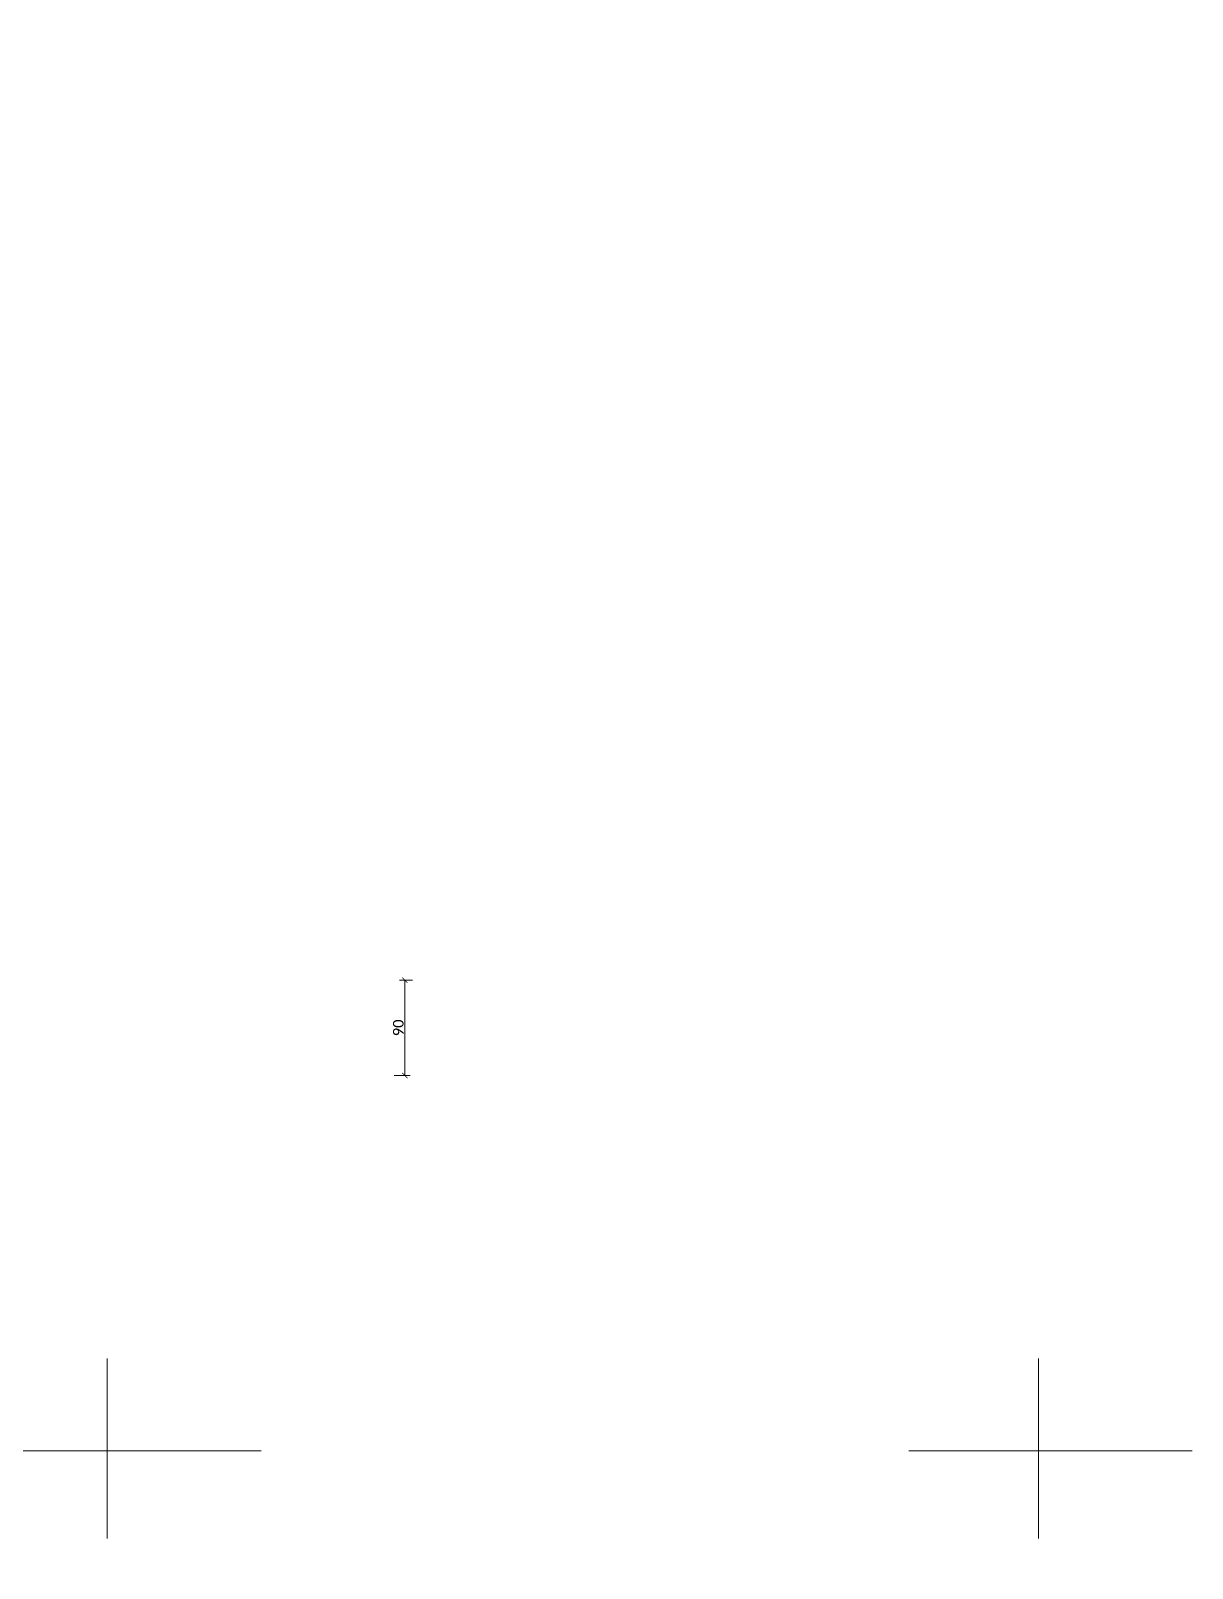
# Model space of a CAD drawing. Header units: centimetres. Extents: x -26724 to 60145, y -23645 to 6771.
# Drawn here: x -367 to 729, y 1279 to 2729 of the extents above; entities that cross this region are included whole.
import ezdxf

# ---------------------------------------------------------------- set-up
doc = ezdxf.new("R2010")
doc.units = ezdxf.units.CM
doc.layers.add('4.KOTE', color=88, linetype='Continuous', lineweight=15)
doc.styles.get("Standard").update_dxf_attribs({"font": 'calibri.ttf'})
doc.dimstyles.new('ja 1 50', dxfattribs={"dimtxt": 10, "dimasz": 5, "dimexe": 5, "dimexo": 5, "dimgap": 1, "dimtad": 1, "dimdec": 0, "dimtxsty": 'Standard', "dimblk": 'ARCHTICK', "dimcen": 2.5, "dimclrd": 256, "dimclrt": 7, "dimadec": 0, "dimazin": 0, "dimtfac": 1, "dimtdec": 0, "dimtix": 1, "dimtmove": 1, "dimatfit": 3, "dimldrblk": 'ARCHTICK', "dimfxl": 10, "dimfxlon": 1, "dimlwd": 0, "dimlwe": 9, "dimarcsym": 0})

# ---------------------------------------------------------------- blocks, each defined once
blk = doc.blocks.new('_ArchTick')
at = {"color": 0, "linetype": 'ByBlock', "const_width": 0.15}
blk.add_lwpolyline([(-0.5, -0.5), (0.5, 0.5)], dxfattribs=at)
blk = doc.blocks.new('*D2089')
at = {"layer": '4.KOTE', "color": 0, "lineweight": 9, "transparency": 16777216}
for p, q in [((-6.7, 1833.9), (-18.9, 1833.9)), ((-23.9, 1743.9), (-8.9, 1743.9))]:
    blk.add_line(p, q, dxfattribs=at)
at = {"layer": '4.KOTE', "lineweight": 0, "transparency": 16777216}
blk.add_line((-13.9, 1833.9), (-13.9, 1743.9), dxfattribs=at)
at = {"layer": 'Defpoints', "color": 0, "transparency": 16777216}
for p in [(0, 1833.9, 13.5), (-18710.1, 1743.9, 13.5), (-13.9, 1743.9)]:
    blk.add_point(p, dxfattribs=at)
at = {"layer": '4.KOTE', "lineweight": 0, "transparency": 16777216, "xscale": 5, "yscale": 5, "zscale": 5}
for p, rotation in [((-13.9, 1833.9), 90), ((-13.9, 1743.9), 270)]:
    blk.add_blockref('_ArchTick', p, dxfattribs=dict(at, rotation=rotation))
at = {"layer": '4.KOTE', "color": 7, "transparency": 16777216, "insert": (-20, 1788.9), "char_height": 10, "attachment_point": 5, "rotation": 90}
blk.add_mtext('90', dxfattribs=at)
blk = doc.blocks.new('*D2335')
at = {"layer": '4.KOTE', "color": 0, "lineweight": 9, "transparency": 16777216}
for p, q in [((250.7, -4.2), (250.7, -18.7)), ((321.7, -18.5), (321.7, -18.7))]:
    blk.add_line(p, q, dxfattribs=at)
at = {"layer": '4.KOTE', "lineweight": 0, "transparency": 16777216}
blk.add_line((321.7, -13.7), (250.7, -13.7), dxfattribs=at)
at = {"layer": 'Defpoints', "color": 0, "transparency": 16777216}
for p in [(250.7, 4675, 1216.7), (321.7, 0, 1216.7), (250.7, -13.7)]:
    blk.add_point(p, dxfattribs=at)
at = {"layer": '4.KOTE', "lineweight": 0, "transparency": 16777216, "xscale": 5, "yscale": 5, "zscale": 5, "rotation": 180}
blk.add_blockref('_ArchTick', (250.7, -13.7), dxfattribs=at)
at = {"layer": '4.KOTE', "lineweight": 0, "transparency": 16777216, "xscale": 5, "yscale": 5, "zscale": 5}
blk.add_blockref('_ArchTick', (321.7, -13.7), dxfattribs=at)
at = {"layer": '4.KOTE', "color": 7, "transparency": 16777216, "insert": (286.2, -7.7), "char_height": 10, "attachment_point": 5}
blk.add_mtext('71', dxfattribs=at)

msp = doc.modelspace()

# ---------------------------------------------------------------- linework, layer by layer
at = {"layer": '4.KOTE', "color": 3}
for p, q in [((-294.5, 1477), (-294.5, 1307.2)), ((583.8, 1477), (583.8, 1307.2)), ((-416.7, 1390.1), (-149.5, 1390.1)), ((461.6, 1390.1), (728.8, 1390.1))]:
    msp.add_line(p, q, dxfattribs=at)

# ---------------------------------------------------------------- dimensions: what is measured, and where the dimension line sits
at = {"layer": '4.KOTE'}
dim = msp.add_linear_dim(base=(250.7, -13.7), p1=(321.7, 0, 1216.7), p2=(250.7, 4675, 1216.7), dimstyle='ja 1 50', dxfattribs=at)
dim.commit()
dim.dimension.update_dxf_attribs({"geometry": '*D2335', "text_midpoint": (286.2, -7.7)})
dim = msp.add_linear_dim(base=(-13.9, 1743.9), p1=(0, 1833.9, 13.5), p2=(-18710.1, 1743.9, 13.5), angle=90, dimstyle='ja 1 50', dxfattribs=at)
dim.commit()
dim.dimension.update_dxf_attribs({"geometry": '*D2089', "text_midpoint": (-20, 1788.9)})

doc.saveas('drawing.dxf')
